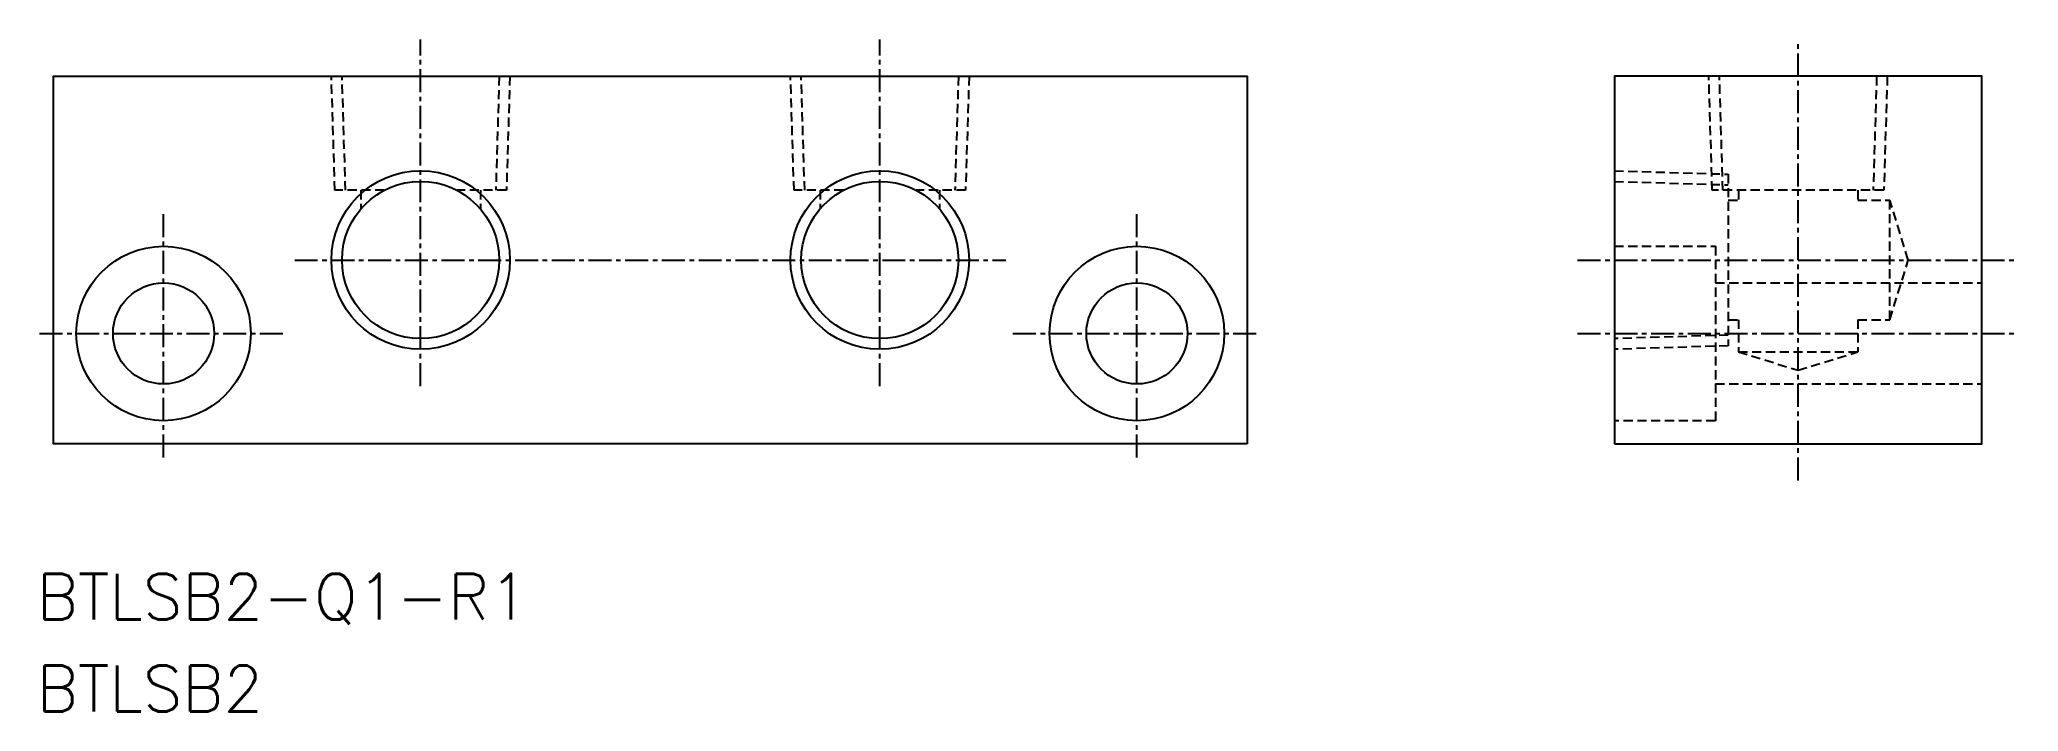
# Model space of a CAD drawing. Extents: x 84 to 192, y 73 to 110.
import ezdxf
from ezdxf.enums import TextEntityAlignment as Align

# ---------------------------------------------------------------- set-up
doc = ezdxf.new("R2010")
doc.units = 0
doc.linetypes.add('CENTER', pattern=[2, 1.25, -0.25, 0.25, -0.25])
doc.linetypes.add('DASHED', pattern=[0.75, 0.5, -0.25])
doc.layers.get('0').update_dxf_attribs({"linetype": 'CONTINUOUS'})
doc.layers.add('CENTER', color=1, linetype='CENTER')
doc.styles.get("Standard").update_dxf_attribs({"font": 'txt.shx', "bigfont": 'extfont.shx'})

msp = doc.modelspace()

# ---------------------------------------------------------------- linework, layer by layer
at = {"color": 3, "linetype": 'DASHED'}
for p, q in [((99.83, 101.3), (99.64, 107.5)), ((100.41, 101.3), (100.22, 107.5)), ((108.78, 107.5), (108.59, 101.3)), ((109.36, 107.5), (109.17, 101.3)), ((124.83, 101.3), (124.64, 107.5)), ((125.41, 101.3), (125.22, 107.5)), ((133.78, 107.5), (133.59, 101.3)), ((134.36, 107.5), (134.17, 101.3)), ((174.83, 101.3), (174.64, 107.5)), ((175.41, 101.3), (175.22, 107.5)), ((183.78, 107.5), (183.59, 101.3)), ((184.36, 107.5), (184.17, 101.3)), ((169.5, 102.36), (175.7, 102.17)), ((102.52, 101.3), (99.83, 101.3)), ((101.25, 101.3), (101.25, 100.29)), ((109.17, 101.3), (106.48, 101.3)), ((107.75, 101.3), (107.75, 100.29)), ((127.52, 101.3), (124.83, 101.3)), ((126.25, 101.3), (126.25, 100.29)), ((134.17, 101.3), (131.48, 101.3)), ((132.75, 101.3), (132.75, 100.29)), ((169.5, 101.78), (175.7, 101.59)), ((184.17, 101.3), (174.83, 101.3)), ((175.7, 102.17), (175.7, 92.83)), ((176.25, 101.3), (176.25, 100.75)), ((182.75, 101.3), (182.75, 100.75)), ((175.7, 100.75), (176.25, 100.75)), ((182.75, 100.75), (184.5, 100.75)), ((184.5, 94.25), (184.5, 100.75)), ((185.5, 97.5), (184.5, 100.75)), ((169.5, 98.25), (175, 98.25)), ((175, 98.25), (175, 88.75)), ((184.5, 94.25), (185.5, 97.5)), ((175, 96.25), (189.5, 96.25)), ((175.7, 94.25), (176.25, 94.25)), ((176.25, 94.25), (176.25, 92.5)), ((182.75, 94.25), (184.5, 94.25)), ((182.75, 94.25), (182.75, 92.5)), ((175.7, 93.41), (169.5, 93.22)), ((175.7, 92.83), (169.5, 92.64)), ((176.25, 92.5), (179.5, 91.5)), ((176.25, 92.5), (182.75, 92.5)), ((179.5, 91.5), (182.75, 92.5)), ((175, 90.75), (189.5, 90.75)), ((175, 88.75), (169.5, 88.75))]:
    msp.add_line(p, q, dxfattribs=at)
at = {"color": 7, "linetype": 'CONTINUOUS'}
for points in [[(149.5, 87.5), (84.5, 87.5), (84.5, 107.5), (149.5, 107.5)], [(169.5, 87.5), (189.5, 87.5), (189.5, 107.5), (169.5, 107.5)]]:
    msp.add_lwpolyline(points, close=True, dxfattribs=at)
at = {"color": 3, "linetype": 'CONTINUOUS'}
for centre in [(104.5, 97.5), (129.5, 97.5)]:
    msp.add_circle(centre, 4.86, dxfattribs=at)
at = {"color": 7, "linetype": 'CONTINUOUS'}
for centre, radius in [((104.5, 97.5), 4.28), ((129.5, 97.5), 4.28), ((90.5, 93.5), 4.75), ((143.5, 93.5), 4.75), ((90.5, 93.5), 2.75), ((143.5, 93.5), 2.75)]:
    msp.add_circle(centre, radius, dxfattribs=at)
at = {"layer": 'CENTER', "color": 1, "linetype": 'CENTER'}
for p, q in [((104.5, 90.64), (104.5, 109.5)), ((129.5, 90.64), (129.5, 109.5)), ((179.5, 85.5), (179.5, 109.5)), ((90.5, 86.75), (90.5, 100.25)), ((143.5, 86.75), (143.5, 100.25)), ((97.64, 97.5), (136.36, 97.5)), ((167.5, 97.5), (191.5, 97.5)), ((83.75, 93.5), (97.25, 93.5)), ((136.75, 93.5), (150.25, 93.5)), ((167.5, 93.5), (191.5, 93.5))]:
    msp.add_line(p, q, dxfattribs=at)

# ---------------------------------------------------------------- texts
at = {"color": 7, "linetype": 'CONTINUOUS'}
for s, p in [('BTLSB2-Q1-R1', (83.59, 79.17)), ('BTLSB2', (83.59, 74.17))]:
    msp.add_text(s, height=2.5, dxfattribs=at).set_placement(p, align=Align.MIDDLE_LEFT)

doc.saveas('drawing.dxf')
